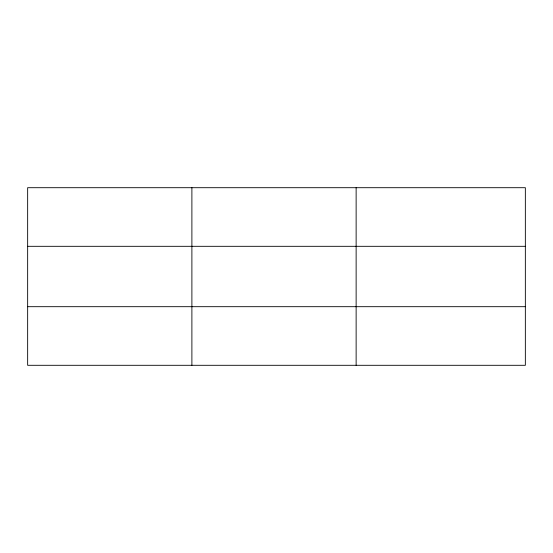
<?xml version="1.0" encoding="UTF-8"?>
<svg xmlns="http://www.w3.org/2000/svg" width="553" height="553" viewBox="0 0 553 553"><rect width="100%" height="100%" fill="white"/><g stroke="black" fill="none" stroke-linecap="round" stroke-linejoin="round"><path stroke-width="0.83" d="M191.891 365.298L191.891 187.702M356.132 365.298L356.132 187.702M525.35 246.313L525.35 187.702L27.65 187.702L27.65 365.298L525.35 365.298L525.35 246.313L27.65 246.313M27.65 306.687L525.35 306.687"/></g></svg>
